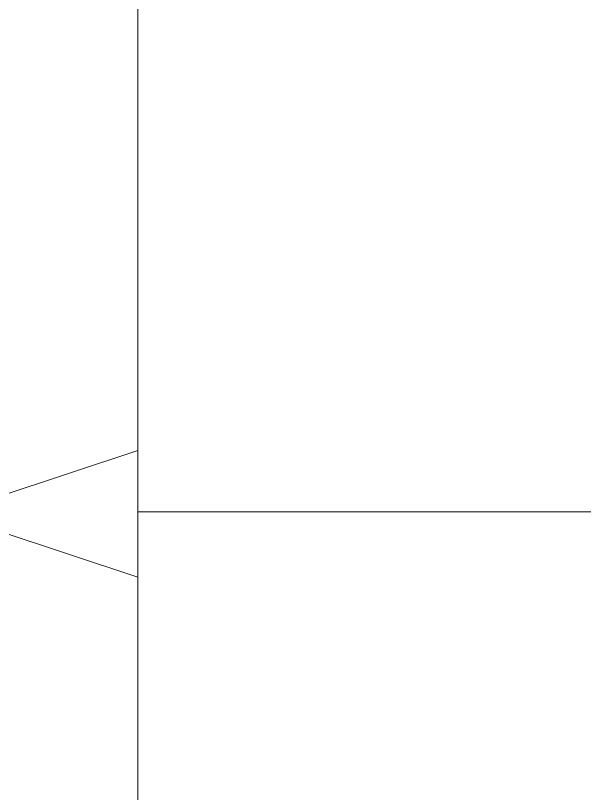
# Model space of a CAD drawing. Header units: inches. Extents: x 9594 to 15314, y -314 to 660.
# Drawn here: x 13715.964 to 13716.564, y 109.75 to 110.57 of the extents above; entities that cross this region are included whole.
import ezdxf

# ---------------------------------------------------------------- set-up
doc = ezdxf.new("R2010")
doc.units = ezdxf.units.IN
doc.header["$MEASUREMENT"] = 0
doc.layers.add('A-WALL', color=113, linetype='Continuous', lineweight=13)
doc.layers.add('A-WALL-PATT-4', color=111, linetype='Continuous', lineweight=9)

msp = doc.modelspace()

# ---------------------------------------------------------------- hatches: boundary and pattern name
at = {"layer": 'A-WALL-PATT-4'}
h = msp.add_hatch(dxfattribs=at)
h.set_pattern_fill('FP_48', color=256, style=0, pattern_type=2)
h.set_pattern_definition([(161.57, (14108.0476, 139.312), (-3.8399538, -1.54e-05), [0, -27.322, 3.034, 0]), (18.43, (14107.0876, 139.312), (-3.8399538, 1.54e-05), [0, -27.322, 3.034, 0]), (108.43, (14108.0476, 139.312), (1.919622, -9.6005246), [9.106, -21.25]), (71.57, (14107.0876, 139.312), (1.919622, 9.6005246), [9.106, -21.25])])
h.paths.add_polyline_path([(13716.09291, 109.75), (13716.09291, 136), (13710.59291, 133.84375), (13710.59291, 109.75)], flags=0)
h = msp.add_hatch(dxfattribs=at)
h.set_pattern_fill('FP_47', color=256, style=0, pattern_type=2)
h.set_pattern_definition([(0, (14107.5676, 138.832), (0, 4.798), []), (315, (14107.5676, 138.832), (4.798427, 0), [6.786, -6.786]), (45, (14107.5676, 138.832), (4.798427, 0), [6.786, -6.786])])
h.paths.add_polyline_path([(13717.09291, 109.75), (13717.09291, 136), (13716.09291, 136), (13716.09291, 109.75)], flags=0)

# ---------------------------------------------------------------- linework, layer by layer
at = {"layer": 'A-WALL'}
msp.add_line((13716.09291, 136), (13716.09291, 93), dxfattribs=at)

doc.saveas('drawing.dxf')
